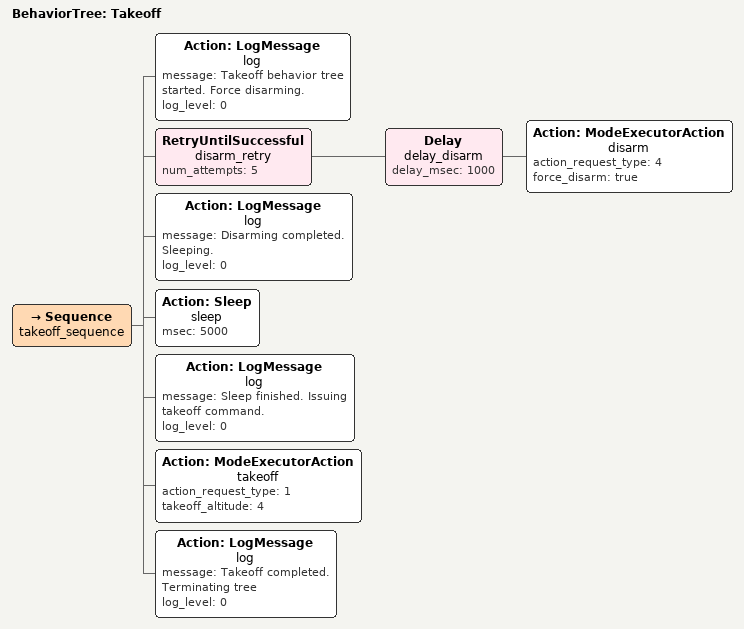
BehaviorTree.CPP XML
<root BTCPP_format="4" main_tree_to_execute="Takeoff">
     <BehaviorTree ID="Takeoff">
        <Sequence name="takeoff_sequence">

            <Action
                ID="LogMessage"
                name="log"
                message="Takeoff behavior tree started. Force disarming."
                log_level="0"
            />

            <RetryUntilSuccessful name="disarm_retry" num_attempts="5">
                <Delay name="delay_disarm" delay_msec="1000">
                    <Action
                        ID="ModeExecutorAction"
                        name="disarm"
                        action_request_type="4"
                        force_disarm="true"
                    />
                </Delay>
            </RetryUntilSuccessful>

            <Action
                ID="LogMessage"
                name="log"
                message="Disarming completed. Sleeping."
                log_level="0"
            />

            <Action
                ID="Sleep"
                name="sleep"
                msec="5000"
            />

            <Action
                ID="LogMessage"
                name="log"
                message="Sleep finished. Issuing takeoff command."
                log_level="0"
            />

            <Action
                ID="ModeExecutorAction"
                name="takeoff"
                action_request_type="1"
                takeoff_altitude="4"
            />

            <Action
                ID="LogMessage"
                name="log"
                message="Takeoff completed. Terminating tree"
                log_level="0"
            />

        </Sequence>
     </BehaviorTree>

 </root>
